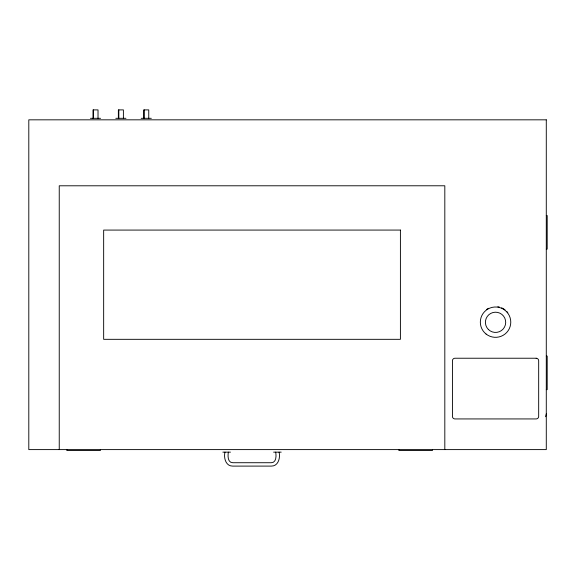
<?xml version="1.0" encoding="UTF-8"?>
<svg xmlns="http://www.w3.org/2000/svg" width="576" height="576" viewBox="0 0 576 576"><rect width="100%" height="100%" fill="white"/><g stroke="black" fill="none" stroke-linecap="round" stroke-linejoin="round"><path stroke-width="0.86" d="M545.645 416.722L546.336 413.784M90.446 118.31L100.577 118.31M115.812 118.31L125.95 118.31M141.178 118.31L151.315 118.31M546.286 215.568L547.2 215.568L547.2 249.106L546.286 249.106M546.286 356.105L547.2 356.105L547.2 389.635L546.286 389.635M222.854 452.146L230.465 452.146M273.593 452.146L281.203 452.146M444.816 449.626L444.816 185.782L59.242 185.796L59.242 449.626M432.418 449.597L432.418 450.511L398.887 450.511L398.887 449.597M279.079 452.146C280.498 457.726 278.381 466.186 271.361 466.099L232.697 466.106C225.67 466.193 223.553 457.726 224.971 452.138M275.71 452.146C276.314 455.666 276.53 462.715 271.253 462.73L232.805 462.722C227.527 462.708 227.75 455.652 228.355 452.138M148.759 118.31L148.759 109.894L143.734 109.894L143.734 118.31M144.187 109.894L144.187 118.174M123.394 118.31L123.394 109.894L118.368 109.894L118.368 118.31M118.822 109.894L118.822 118.174M100.382 449.597L100.382 450.511L66.845 450.511L66.845 449.597M98.021 118.31L98.021 109.894L93.002 109.894L93.002 118.31M93.449 109.894L93.449 118.174M486.518 309.55A15.221 15.17 0 0 1 488.549 308.29M497.822 306.756A15.221 15.17 0 0 1 499.385 307.073M501.638 307.85A15.221 15.17 0 0 1 505.044 309.895M506.786 311.522A15.221 15.17 0 0 1 507.802 312.754M546.286 119.83L28.8 119.83L28.8 449.604L546.286 449.604L546.286 119.83M400.406 230.069L103.658 230.083L103.658 339.322L400.406 339.322L400.406 230.069M536.141 358.229L454.968 358.229A2.534 2.527 0 0 0 452.426 360.763L452.426 416.405A2.534 2.527 0 0 0 454.968 418.932L536.141 418.932A2.534 2.527 0 0 0 538.675 416.405L538.675 360.763A2.534 2.527 0 0 0 536.141 358.229M486.058 334.022A15.221 15.17 0 0 0 510.602 324.432A15.221 15.17 0 0 0 489.996 308.038A15.221 15.17 0 0 0 486.058 334.022M488.376 329.472A10.145 10.116 0 0 0 505.354 324.936A10.145 10.116 0 0 0 492.926 312.545A10.145 10.116 0 0 0 488.376 329.472"/></g></svg>
